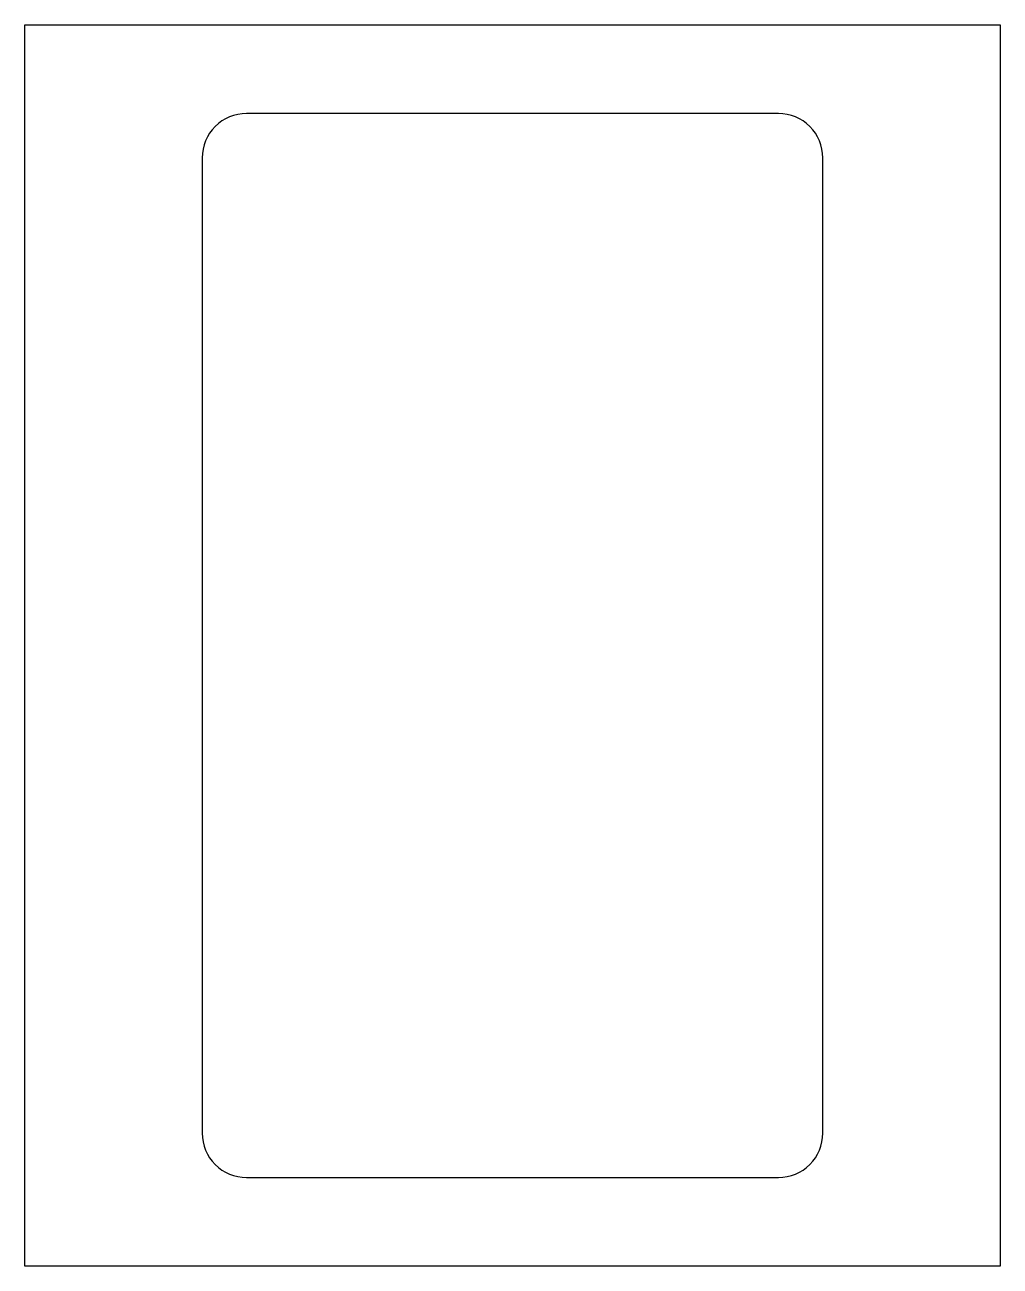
# Model space of a CAD drawing. Header units: inches. Extents: x -36 to -25, y 35 to 49.
import ezdxf

# ---------------------------------------------------------------- set-up
doc = ezdxf.new("R2010")
doc.units = ezdxf.units.IN
doc.layers.get('0').update_dxf_attribs({"linetype": 'CONTINUOUS'})

msp = doc.modelspace()

# ---------------------------------------------------------------- linework, layer by layer
msp.add_lwpolyline([(-25, 35), (-36, 35), (-36, 49), (-25, 49)], close=True)
msp.add_lwpolyline([(-33.5, 36), (-27.5, 36, 0.414214), (-27, 36.5), (-27, 47.5, 0.414214), (-27.5, 48), (-33.5, 48, 0.414214), (-34, 47.5), (-34, 36.5, 0.414214)], format="xyb", close=True)

doc.saveas('drawing.dxf')
